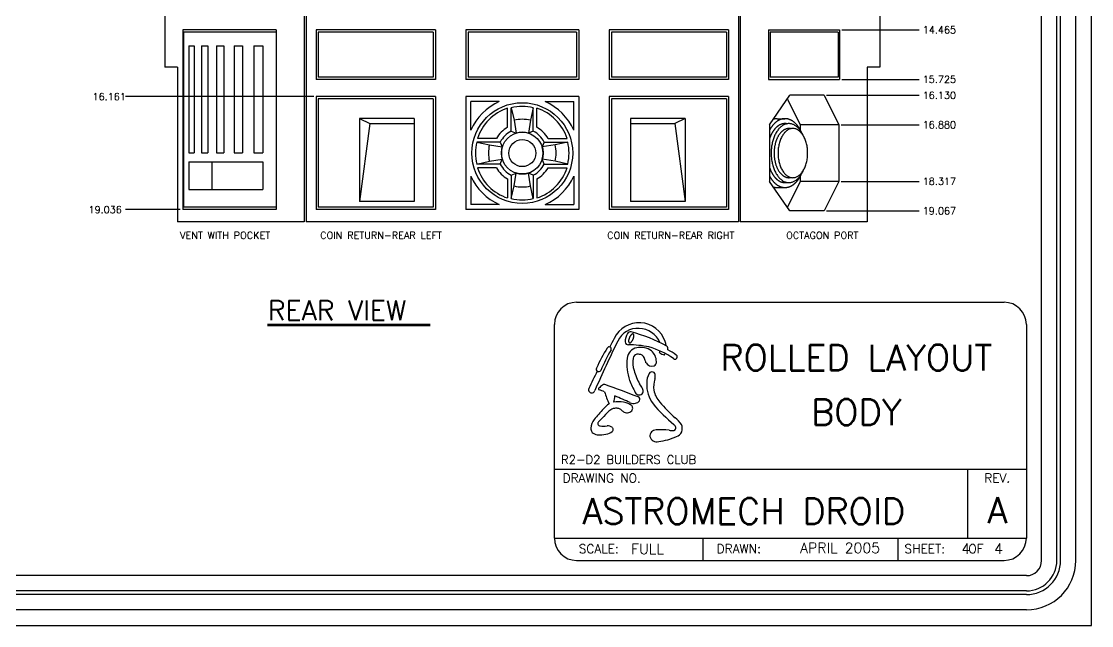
# Model space of a CAD drawing. Extents: x 0 to 54.4, y 0 to 35.2.
# Drawn here: x 27.2 to 54.4, y 0 to 15.36 of the extents above; entities that cross this region are included whole.
import ezdxf
from ezdxf.enums import TextEntityAlignment as Align

# ---------------------------------------------------------------- set-up
doc = ezdxf.new("R2010")
doc.units = 0
doc.layers.get('0').update_dxf_attribs({"linetype": 'CONTINUOUS'})
for name, color, linetype in [('BODY', 7, 'CONTINUOUS'), ('BODY_PANELS', 2, 'CONTINUOUS'), ('DIMENSIONS', 1, 'CONTINUOUS'), ('FORM', 5, 'CONTINUOUS')]:
    doc.layers.add(name, color=color, linetype=linetype)
doc.styles.get("Standard").update_dxf_attribs({"font": 'simplex.shx'})

msp = doc.modelspace()

# ---------------------------------------------------------------- linework, layer by layer
for p, q in [((54.4, 0), (54.4, 35.2)), ((0, 0), (54.4, 0))]:
    msp.add_line(p, q)
at = {"layer": 'BODY'}
for p, q in [((34.39, 28.431), (34.39, 10.262)), ((34.438, 28.371), (34.438, 10.262)), ((45.422, 28.371), (45.422, 10.262)), ((45.47, 28.431), (45.47, 10.262)), ((30.843, 15.708), (30.843, 14.199)), ((49.017, 15.708), (49.017, 14.199)), ((31.299, 15.147), (31.299, 10.576)), ((33.671, 15.147), (31.299, 15.147)), ((33.671, 15.147), (33.671, 10.576)), ((37.722, 15.147), (34.691, 15.147)), ((34.691, 15.147), (34.691, 13.887)), ((37.722, 15.147), (37.722, 13.887)), ((41.365, 15.147), (38.496, 15.147)), ((38.496, 15.147), (38.496, 13.887)), ((41.365, 15.147), (41.365, 13.887)), ((45.169, 15.147), (42.138, 15.147)), ((42.138, 15.147), (42.138, 13.887)), ((45.169, 15.147), (45.169, 13.887)), ((46.189, 15.147), (47.99, 15.147)), ((46.189, 15.147), (46.189, 13.887)), ((47.99, 15.147), (47.99, 13.887)), ((31.165, 14.199), (30.843, 14.199)), ((31.165, 14.199), (31.165, 10.262)), ((49.017, 14.199), (48.695, 14.199)), ((48.695, 14.199), (48.695, 10.262)), ((37.722, 13.887), (34.691, 13.887)), ((41.365, 13.887), (38.496, 13.887)), ((45.169, 13.887), (42.138, 13.887)), ((46.189, 13.887), (47.99, 13.887)), ((37.722, 13.451), (34.691, 13.451)), ((34.691, 13.451), (34.691, 10.576)), ((37.722, 13.451), (37.722, 10.576)), ((41.365, 13.451), (38.496, 13.451)), ((38.496, 13.451), (38.496, 10.576)), ((41.365, 13.451), (41.365, 10.576)), ((45.169, 13.451), (42.138, 13.451)), ((42.138, 13.451), (42.138, 10.576)), ((45.169, 13.451), (45.169, 10.576)), ((46.212, 12.732), (46.733, 13.482)), ((47.599, 13.482), (46.733, 13.482)), ((47.599, 13.482), (47.975, 12.732)), ((46.212, 12.732), (46.212, 11.295)), ((47.975, 12.732), (47.975, 11.295)), ((46.733, 10.545), (46.212, 11.295)), ((47.975, 11.295), (47.599, 10.545)), ((33.671, 10.576), (31.299, 10.576)), ((37.722, 10.576), (34.691, 10.576)), ((41.365, 10.576), (38.496, 10.576)), ((45.169, 10.576), (42.138, 10.576)), ((47.599, 10.545), (46.733, 10.545)), ((34.39, 10.262), (31.165, 10.262)), ((45.422, 10.262), (34.438, 10.262)), ((48.695, 10.262), (45.47, 10.262))]:
    msp.add_line(p, q, dxfattribs=at)
at = {"layer": 'BODY_PANELS'}
for p, q in [((33.671, 15.087), (31.318, 15.087)), ((31.318, 15.087), (31.318, 10.636)), ((33.671, 15.087), (33.671, 10.636)), ((34.741, 15.087), (34.741, 13.947)), ((37.664, 15.087), (34.741, 15.087)), ((37.664, 15.087), (37.664, 13.947)), ((41.305, 15.087), (38.555, 15.087)), ((38.555, 15.087), (38.555, 13.947)), ((41.305, 15.087), (41.305, 13.947)), ((45.12, 15.087), (42.197, 15.087)), ((42.197, 15.087), (42.197, 13.947)), ((45.12, 15.087), (45.12, 13.947)), ((47.962, 15.087), (46.233, 15.087)), ((46.233, 15.087), (46.233, 13.947)), ((47.962, 15.087), (47.962, 13.947)), ((31.454, 14.737), (31.454, 12.017)), ((31.454, 14.737), (31.587, 14.737)), ((31.587, 14.737), (31.587, 12.017)), ((31.776, 14.737), (31.776, 12.017)), ((31.776, 14.737), (31.936, 14.737)), ((31.936, 14.737), (31.936, 12.017)), ((32.161, 14.737), (32.161, 12.017)), ((32.161, 14.737), (32.348, 14.737)), ((32.348, 14.737), (32.348, 12.017)), ((32.606, 14.737), (32.606, 12.017)), ((32.606, 14.737), (32.819, 14.737)), ((32.819, 14.737), (32.819, 12.017)), ((33.109, 14.737), (33.109, 12.017)), ((33.109, 14.737), (33.335, 14.737)), ((33.335, 14.737), (33.335, 12.017)), ((37.664, 13.947), (34.741, 13.947)), ((41.305, 13.947), (38.555, 13.947)), ((45.12, 13.947), (42.197, 13.947)), ((47.962, 13.947), (46.233, 13.947)), ((37.664, 13.391), (34.741, 13.391)), ((34.741, 13.391), (34.741, 10.636)), ((37.664, 13.391), (37.664, 10.636)), ((45.12, 13.391), (42.197, 13.391)), ((42.197, 13.391), (42.197, 10.636)), ((45.12, 13.391), (45.12, 10.636)), ((46.667, 13.386), (46.996, 12.732)), ((39.347, 13.322), (38.621, 13.322)), ((38.621, 12.596), (38.621, 13.322)), ((39.557, 12.67), (39.557, 13.154)), ((39.649, 12.571), (39.649, 13.167)), ((39.649, 13.167), (39.723, 12.847)), ((40.211, 13.167), (40.138, 12.847)), ((40.211, 12.571), (40.211, 13.167)), ((40.303, 12.67), (40.303, 13.154)), ((40.513, 13.322), (41.239, 13.322)), ((41.239, 12.596), (41.239, 13.322)), ((35.793, 12.891), (35.793, 10.786)), ((37.182, 12.891), (35.793, 12.891)), ((35.793, 12.891), (36.052, 12.766)), ((37.182, 12.891), (37.182, 10.786)), ((39.723, 12.847), (39.774, 12.521)), ((40.138, 12.847), (40.086, 12.521)), ((42.678, 12.891), (42.678, 10.786)), ((44.067, 12.891), (42.678, 12.891)), ((44.067, 12.891), (43.808, 12.766)), ((44.067, 12.891), (44.067, 10.786)), ((46.408, 12.888), (46.607, 12.888)), ((36.052, 12.766), (35.793, 10.786)), ((36.052, 12.766), (37.182, 12.766)), ((39.649, 12.571), (39.774, 12.521)), ((40.211, 12.571), (40.086, 12.521)), ((42.678, 12.766), (43.808, 12.766)), ((43.808, 12.766), (44.067, 10.786)), ((46.996, 12.732), (46.996, 12.604)), ((47.975, 12.732), (46.996, 12.732)), ((39.372, 12.294), (38.776, 12.294)), ((38.776, 12.294), (39.096, 12.221)), ((39.274, 12.386), (38.79, 12.386)), ((39.372, 12.294), (39.423, 12.169)), ((40.489, 12.294), (40.438, 12.169)), ((40.489, 12.294), (41.084, 12.294)), ((40.587, 12.386), (41.071, 12.386)), ((41.084, 12.294), (40.764, 12.221)), ((31.454, 12.017), (31.587, 12.017)), ((31.776, 12.017), (31.936, 12.017)), ((32.161, 12.017), (32.348, 12.017)), ((32.606, 12.017), (32.819, 12.017)), ((33.109, 12.017), (33.335, 12.017)), ((39.096, 12.221), (39.423, 12.169)), ((40.764, 12.221), (40.438, 12.169)), ((31.454, 11.787), (33.335, 11.787)), ((31.454, 11.787), (31.454, 11.087)), ((32.037, 11.787), (32.037, 11.087)), ((33.335, 11.787), (33.335, 11.087)), ((38.776, 11.732), (39.096, 11.805)), ((39.372, 11.732), (38.776, 11.732)), ((39.096, 11.805), (39.423, 11.857)), ((39.372, 11.732), (39.423, 11.857)), ((40.489, 11.732), (40.438, 11.857)), ((40.764, 11.805), (40.438, 11.857)), ((40.489, 11.732), (41.084, 11.732)), ((41.084, 11.732), (40.764, 11.805)), ((38.621, 11.43), (38.621, 10.704)), ((39.274, 11.64), (38.79, 11.64)), ((39.649, 11.455), (39.774, 11.506)), ((39.649, 11.455), (39.649, 10.859)), ((39.723, 11.179), (39.774, 11.506)), ((40.138, 11.179), (40.086, 11.506)), ((40.211, 11.455), (40.086, 11.506)), ((40.211, 11.455), (40.211, 10.859)), ((40.587, 11.64), (41.071, 11.64)), ((41.239, 11.43), (41.239, 10.704)), ((39.557, 11.357), (39.557, 10.873)), ((39.649, 10.859), (39.723, 11.179)), ((40.211, 10.859), (40.138, 11.179)), ((40.303, 11.357), (40.303, 10.873)), ((46.996, 11.295), (46.667, 10.64)), ((46.996, 11.422), (46.996, 11.295)), ((47.975, 11.295), (46.996, 11.295)), ((31.454, 11.087), (33.335, 11.087)), ((46.408, 11.138), (46.607, 11.138)), ((33.671, 10.636), (31.318, 10.636)), ((37.664, 10.636), (34.741, 10.636)), ((37.182, 10.786), (35.793, 10.786)), ((39.347, 10.704), (38.621, 10.704)), ((40.513, 10.704), (41.239, 10.704)), ((45.12, 10.636), (42.197, 10.636)), ((44.067, 10.786), (42.678, 10.786))]:
    msp.add_line(p, q, dxfattribs=at)
for points in [[(47.026, 12.545, 0), (47.021, 12.554, 0), (47.017, 12.564, 0), (47.012, 12.573, 0), (47.007, 12.582, 0), (47.002, 12.591, 0), (46.998, 12.601, 0), (46.993, 12.609, 0), (46.988, 12.618, 0), (46.983, 12.627, 0), (46.978, 12.635, 0), (46.972, 12.644, 0), (46.967, 12.652, 0), (46.962, 12.66, 0), (46.956, 12.668, 0), (46.951, 12.676, 0), (46.945, 12.684, 0), (46.94, 12.692, 0), (46.934, 12.699, 0), (46.928, 12.707, 0), (46.922, 12.714, 0), (46.917, 12.721, 0), (46.911, 12.728, 0), (46.905, 12.735, 0), (46.899, 12.742, 0), (46.893, 12.749, 0), (46.886, 12.755, 0), (46.88, 12.761, 0), (46.874, 12.768, 0), (46.868, 12.774, 0), (46.861, 12.78, 0), (46.855, 12.785, 0), (46.849, 12.791, 0), (46.842, 12.796, 0), (46.836, 12.802, 0), (46.829, 12.807, 0), (46.822, 12.812, 0), (46.816, 12.817, 0), (46.809, 12.822, 0), (46.802, 12.826, 0), (46.796, 12.83, 0), (46.789, 12.835, 0), (46.782, 12.839, 0), (46.775, 12.843, 0), (46.768, 12.846, 0), (46.761, 12.85, 0), (46.754, 12.854, 0), (46.747, 12.857, 0), (46.74, 12.86, 0), (46.733, 12.863, 0), (46.726, 12.866, 0), (46.719, 12.868, 0), (46.712, 12.871, 0), (46.705, 12.873, 0), (46.698, 12.875, 0), (46.69, 12.877, 0), (46.683, 12.879, 0), (46.676, 12.881, 0), (46.669, 12.882, 0), (46.662, 12.883, 0), (46.654, 12.885, 0), (46.647, 12.886, 0), (46.64, 12.886, 0), (46.633, 12.887, 0), (46.625, 12.888, 0), (46.618, 12.888, 0), (46.611, 12.888, 0), (46.603, 12.888, 0), (46.596, 12.888, 0), (46.589, 12.888, 0), (46.582, 12.887, 0), (46.574, 12.886, 0), (46.567, 12.886, 0), (46.56, 12.885, 0), (46.553, 12.883, 0), (46.545, 12.882, 0), (46.538, 12.881, 0), (46.531, 12.879, 0), (46.524, 12.877, 0), (46.517, 12.875, 0), (46.51, 12.873, 0), (46.502, 12.871, 0), (46.495, 12.868, 0), (46.488, 12.865, 0), (46.481, 12.863, 0), (46.474, 12.86, 0), (46.467, 12.857, 0), (46.46, 12.853, 0), (46.453, 12.85, 0), (46.446, 12.846, 0), (46.439, 12.842, 0), (46.432, 12.838, 0), (46.426, 12.834, 0), (46.419, 12.83, 0), (46.412, 12.826, 0), (46.405, 12.821, 0), (46.399, 12.816, 0), (46.392, 12.811, 0), (46.385, 12.806, 0), (46.379, 12.801, 0), (46.372, 12.796, 0), (46.366, 12.79, 0), (46.359, 12.785, 0), (46.353, 12.779, 0), (46.347, 12.773, 0), (46.34, 12.767, 0), (46.334, 12.761, 0), (46.328, 12.755, 0), (46.322, 12.748, 0), (46.316, 12.741, 0), (46.31, 12.735, 0), (46.304, 12.728, 0), (46.298, 12.721, 0), (46.292, 12.713, 0), (46.286, 12.706, 0), (46.28, 12.699, 0), (46.275, 12.691, 0), (46.269, 12.684, 0), (46.264, 12.676, 0), (46.258, 12.668, 0), (46.253, 12.66, 0), (46.247, 12.651, 0), (46.242, 12.643, 0), (46.237, 12.635, 0), (46.232, 12.626, 0), (46.227, 12.617, 0), (46.222, 12.609, 0), (46.217, 12.6, 0), (46.212, 12.591, 0)], [(46.408, 12.888, 0), (46.407, 12.888, 0), (46.406, 12.888, 0), (46.406, 12.888, 0), (46.405, 12.888, 0), (46.404, 12.888, 0), (46.403, 12.888, 0), (46.402, 12.888, 0), (46.402, 12.888, 0), (46.401, 12.888, 0), (46.4, 12.888, 0), (46.399, 12.888, 0), (46.399, 12.888, 0), (46.398, 12.888, 0), (46.397, 12.888, 0), (46.396, 12.888, 0), (46.395, 12.888, 0), (46.395, 12.888, 0), (46.394, 12.888, 0), (46.393, 12.888, 0), (46.392, 12.888, 0), (46.392, 12.888, 0), (46.391, 12.888, 0), (46.39, 12.888, 0), (46.389, 12.888, 0), (46.389, 12.888, 0), (46.388, 12.887, 0), (46.387, 12.887, 0), (46.386, 12.887, 0), (46.386, 12.887, 0), (46.385, 12.887, 0), (46.384, 12.887, 0), (46.383, 12.887, 0), (46.383, 12.887, 0), (46.382, 12.887, 0), (46.381, 12.887, 0), (46.38, 12.887, 0), (46.379, 12.887, 0), (46.379, 12.887, 0), (46.378, 12.887, 0), (46.377, 12.887, 0), (46.376, 12.887, 0), (46.376, 12.886, 0), (46.375, 12.886, 0), (46.374, 12.886, 0), (46.373, 12.886, 0), (46.373, 12.886, 0), (46.372, 12.886, 0), (46.371, 12.886, 0), (46.37, 12.886, 0), (46.37, 12.886, 0), (46.369, 12.886, 0), (46.368, 12.886, 0), (46.367, 12.886, 0), (46.366, 12.885, 0), (46.366, 12.885, 0), (46.365, 12.885, 0), (46.364, 12.885, 0), (46.363, 12.885, 0), (46.363, 12.885, 0), (46.362, 12.885, 0), (46.361, 12.885, 0), (46.36, 12.885, 0), (46.359, 12.884, 0), (46.359, 12.884, 0), (46.358, 12.884, 0), (46.357, 12.884, 0), (46.356, 12.884, 0), (46.356, 12.884, 0), (46.355, 12.884, 0), (46.354, 12.884, 0), (46.353, 12.883, 0), (46.353, 12.883, 0), (46.352, 12.883, 0), (46.351, 12.883, 0), (46.35, 12.883, 0), (46.35, 12.883, 0), (46.349, 12.883, 0), (46.348, 12.883, 0), (46.347, 12.882, 0), (46.346, 12.882, 0), (46.346, 12.882, 0), (46.345, 12.882, 0), (46.344, 12.882, 0), (46.343, 12.882, 0), (46.343, 12.882, 0), (46.342, 12.881, 0), (46.341, 12.881, 0), (46.34, 12.881, 0), (46.34, 12.881, 0), (46.339, 12.881, 0), (46.338, 12.88, 0), (46.337, 12.88, 0), (46.337, 12.88, 0), (46.336, 12.88, 0), (46.335, 12.88, 0), (46.334, 12.88, 0), (46.334, 12.879, 0), (46.333, 12.879, 0), (46.332, 12.879, 0), (46.331, 12.879, 0), (46.331, 12.879, 0), (46.33, 12.879, 0), (46.329, 12.878, 0), (46.328, 12.878, 0), (46.328, 12.878, 0), (46.327, 12.878, 0), (46.326, 12.877, 0), (46.325, 12.877, 0), (46.325, 12.877, 0), (46.324, 12.877, 0), (46.323, 12.877, 0), (46.322, 12.877, 0), (46.322, 12.876, 0), (46.321, 12.876, 0), (46.32, 12.876, 0), (46.319, 12.876, 0), (46.318, 12.876, 0), (46.318, 12.875, 0), (46.317, 12.875, 0), (46.316, 12.875, 0), (46.315, 12.875, 0), (46.315, 12.874, 0), (46.314, 12.874, 0), (46.313, 12.874, 0), (46.312, 12.874, 0), (46.312, 12.873, 0), (46.311, 12.873, 0), (46.31, 12.873, 0)], [(46.657, 12.759, 0), (46.653, 12.759, 0), (46.649, 12.76, 0), (46.645, 12.761, 0), (46.641, 12.761, 0), (46.637, 12.762, 0), (46.633, 12.762, 0), (46.628, 12.762, 0), (46.624, 12.763, 0), (46.62, 12.763, 0), (46.616, 12.763, 0), (46.612, 12.763, 0), (46.608, 12.763, 0), (46.603, 12.763, 0), (46.599, 12.763, 0), (46.595, 12.763, 0), (46.591, 12.763, 0), (46.587, 12.762, 0), (46.583, 12.762, 0), (46.578, 12.762, 0), (46.574, 12.761, 0), (46.57, 12.761, 0), (46.566, 12.76, 0), (46.562, 12.759, 0), (46.558, 12.759, 0), (46.554, 12.758, 0), (46.55, 12.757, 0), (46.545, 12.756, 0), (46.541, 12.755, 0), (46.537, 12.754, 0), (46.533, 12.753, 0), (46.529, 12.752, 0), (46.525, 12.751, 0), (46.521, 12.749, 0), (46.517, 12.748, 0), (46.513, 12.746, 0), (46.509, 12.745, 0), (46.505, 12.743, 0), (46.501, 12.742, 0), (46.496, 12.74, 0), (46.492, 12.738, 0), (46.489, 12.737, 0), (46.484, 12.735, 0), (46.48, 12.733, 0), (46.477, 12.731, 0), (46.472, 12.729, 0), (46.468, 12.727, 0), (46.465, 12.725, 0), (46.461, 12.722, 0), (46.457, 12.72, 0), (46.453, 12.718, 0), (46.449, 12.715, 0), (46.445, 12.713, 0), (46.441, 12.71, 0), (46.437, 12.708, 0), (46.434, 12.705, 0), (46.43, 12.702, 0), (46.426, 12.7, 0), (46.422, 12.697, 0), (46.418, 12.694, 0), (46.414, 12.691, 0), (46.411, 12.688, 0), (46.407, 12.685, 0), (46.403, 12.682, 0), (46.4, 12.679, 0), (46.396, 12.676, 0), (46.392, 12.672, 0), (46.389, 12.669, 0), (46.385, 12.666, 0), (46.381, 12.662, 0), (46.378, 12.659, 0), (46.374, 12.655, 0), (46.371, 12.652, 0), (46.367, 12.648, 0), (46.364, 12.644, 0), (46.36, 12.64, 0), (46.357, 12.637, 0), (46.353, 12.633, 0), (46.35, 12.629, 0), (46.346, 12.625, 0), (46.343, 12.621, 0), (46.34, 12.617, 0), (46.336, 12.613, 0), (46.333, 12.608, 0), (46.33, 12.604, 0), (46.326, 12.6, 0), (46.323, 12.596, 0), (46.32, 12.591, 0), (46.317, 12.587, 0), (46.314, 12.582, 0), (46.31, 12.578, 0), (46.307, 12.573, 0), (46.304, 12.569, 0), (46.301, 12.564, 0), (46.298, 12.559, 0), (46.295, 12.555, 0), (46.292, 12.55, 0), (46.289, 12.545, 0), (46.286, 12.54, 0), (46.283, 12.535, 0), (46.281, 12.53, 0), (46.278, 12.525, 0), (46.275, 12.52, 0), (46.272, 12.515, 0), (46.269, 12.51, 0), (46.267, 12.504, 0), (46.264, 12.499, 0), (46.261, 12.494, 0), (46.258, 12.489, 0), (46.256, 12.483, 0), (46.253, 12.478, 0), (46.251, 12.472, 0), (46.248, 12.467, 0), (46.246, 12.461, 0), (46.243, 12.456, 0), (46.241, 12.45, 0), (46.238, 12.444, 0), (46.236, 12.439, 0), (46.234, 12.433, 0), (46.231, 12.427, 0), (46.229, 12.422, 0), (46.227, 12.416, 0), (46.225, 12.41, 0), (46.222, 12.404, 0), (46.22, 12.398, 0), (46.218, 12.392, 0), (46.216, 12.386, 0), (46.214, 12.38, 0), (46.212, 12.374, 0)], [(47.069, 12.462, 0), (47.058, 12.485, 0), (47.047, 12.508, 0), (47.035, 12.529, 0), (47.022, 12.55, 0), (47.01, 12.57, 0), (46.996, 12.589, 0), (46.982, 12.608, 0), (46.968, 12.625, 0), (46.954, 12.642, 0), (46.939, 12.657, 0), (46.923, 12.671, 0), (46.908, 12.685, 0), (46.892, 12.698, 0), (46.876, 12.709, 0), (46.859, 12.719, 0), (46.843, 12.729, 0), (46.825, 12.737, 0), (46.808, 12.744, 0), (46.791, 12.75, 0), (46.774, 12.755, 0), (46.756, 12.759, 0), (46.739, 12.761, 0), (46.721, 12.763, 0), (46.704, 12.763, 0), (46.686, 12.762, 0), (46.668, 12.76, 0), (46.651, 12.757, 0), (46.633, 12.753, 0), (46.616, 12.748, 0), (46.599, 12.741, 0), (46.582, 12.734, 0), (46.565, 12.725, 0), (46.548, 12.715, 0), (46.532, 12.704, 0), (46.516, 12.692, 0), (46.5, 12.679, 0), (46.485, 12.665, 0), (46.469, 12.65, 0), (46.455, 12.635, 0), (46.44, 12.618, 0), (46.426, 12.6, 0), (46.413, 12.581, 0), (46.4, 12.562, 0), (46.387, 12.541, 0), (46.375, 12.52, 0), (46.363, 12.498, 0), (46.352, 12.475, 0), (46.341, 12.452, 0), (46.331, 12.428, 0), (46.322, 12.403, 0), (46.313, 12.378, 0), (46.305, 12.352, 0), (46.297, 12.326, 0), (46.29, 12.299, 0), (46.284, 12.271, 0), (46.278, 12.244, 0), (46.273, 12.216, 0), (46.268, 12.187, 0), (46.265, 12.159, 0), (46.262, 12.13, 0), (46.259, 12.101, 0), (46.258, 12.072, 0), (46.256, 12.042, 0), (46.256, 12.013, 0), (46.256, 11.984, 0), (46.258, 11.955, 0), (46.259, 11.925, 0), (46.262, 11.896, 0), (46.265, 11.868, 0), (46.268, 11.839, 0), (46.273, 11.811, 0), (46.278, 11.783, 0), (46.284, 11.755, 0), (46.29, 11.728, 0), (46.297, 11.701, 0), (46.305, 11.674, 0), (46.313, 11.649, 0), (46.322, 11.623, 0), (46.331, 11.598, 0), (46.341, 11.574, 0), (46.352, 11.551, 0), (46.363, 11.528, 0), (46.375, 11.506, 0), (46.387, 11.485, 0), (46.4, 11.465, 0), (46.413, 11.445, 0), (46.426, 11.426, 0), (46.44, 11.409, 0), (46.455, 11.392, 0), (46.469, 11.376, 0), (46.485, 11.361, 0), (46.5, 11.347, 0), (46.516, 11.334, 0), (46.532, 11.322, 0), (46.548, 11.311, 0), (46.565, 11.301, 0), (46.582, 11.293, 0), (46.599, 11.285, 0), (46.616, 11.279, 0), (46.633, 11.273, 0), (46.651, 11.269, 0), (46.668, 11.266, 0), (46.686, 11.264, 0), (46.704, 11.263, 0), (46.721, 11.264, 0), (46.739, 11.265, 0), (46.756, 11.268, 0), (46.774, 11.271, 0), (46.791, 11.276, 0), (46.808, 11.282, 0), (46.825, 11.289, 0), (46.843, 11.298, 0), (46.859, 11.307, 0), (46.876, 11.317, 0), (46.892, 11.329, 0), (46.908, 11.341, 0), (46.923, 11.355, 0), (46.939, 11.369, 0), (46.954, 11.385, 0), (46.968, 11.401, 0), (46.982, 11.419, 0), (46.996, 11.437, 0), (47.01, 11.456, 0), (47.022, 11.476, 0), (47.035, 11.497, 0), (47.047, 11.519, 0), (47.058, 11.541, 0), (47.069, 11.564, 0)], [(46.757, 12.633, 0), (46.747, 12.635, 0), (46.737, 12.636, 0), (46.727, 12.637, 0), (46.717, 12.638, 0), (46.707, 12.638, 0), (46.697, 12.638, 0), (46.687, 12.637, 0), (46.677, 12.636, 0), (46.667, 12.635, 0), (46.657, 12.633, 0), (46.648, 12.63, 0), (46.638, 12.627, 0), (46.628, 12.624, 0), (46.618, 12.62, 0), (46.608, 12.616, 0), (46.599, 12.612, 0), (46.589, 12.607, 0), (46.58, 12.601, 0), (46.57, 12.595, 0), (46.561, 12.589, 0), (46.552, 12.582, 0), (46.543, 12.575, 0), (46.534, 12.568, 0), (46.525, 12.56, 0), (46.516, 12.552, 0), (46.508, 12.543, 0), (46.499, 12.534, 0), (46.491, 12.525, 0), (46.483, 12.515, 0), (46.475, 12.505, 0), (46.467, 12.494, 0), (46.46, 12.483, 0), (46.452, 12.472, 0), (46.445, 12.461, 0), (46.438, 12.449, 0), (46.431, 12.437, 0), (46.424, 12.425, 0), (46.418, 12.412, 0), (46.412, 12.399, 0), (46.406, 12.386, 0), (46.4, 12.372, 0), (46.394, 12.359, 0), (46.389, 12.345, 0), (46.383, 12.331, 0), (46.378, 12.316, 0), (46.374, 12.301, 0), (46.369, 12.287, 0), (46.365, 12.271, 0), (46.361, 12.256, 0), (46.357, 12.241, 0), (46.354, 12.225, 0), (46.35, 12.21, 0), (46.347, 12.194, 0), (46.344, 12.178, 0), (46.342, 12.162, 0), (46.34, 12.145, 0), (46.338, 12.129, 0), (46.336, 12.113, 0), (46.335, 12.096, 0), (46.333, 12.08, 0), (46.333, 12.063, 0), (46.332, 12.046, 0), (46.331, 12.03, 0), (46.331, 12.013, 0), (46.331, 11.996, 0), (46.332, 11.98, 0), (46.333, 11.963, 0), (46.333, 11.947, 0), (46.335, 11.93, 0), (46.336, 11.914, 0), (46.338, 11.897, 0), (46.34, 11.881, 0), (46.342, 11.865, 0), (46.344, 11.849, 0), (46.347, 11.833, 0), (46.35, 11.817, 0), (46.354, 11.801, 0), (46.357, 11.786, 0), (46.361, 11.77, 0), (46.365, 11.755, 0), (46.369, 11.74, 0), (46.374, 11.725, 0), (46.378, 11.71, 0), (46.383, 11.696, 0), (46.389, 11.682, 0), (46.394, 11.668, 0), (46.4, 11.654, 0), (46.406, 11.64, 0), (46.412, 11.627, 0), (46.418, 11.614, 0), (46.424, 11.602, 0), (46.431, 11.589, 0), (46.438, 11.577, 0), (46.445, 11.565, 0), (46.452, 11.554, 0), (46.46, 11.543, 0), (46.467, 11.532, 0), (46.475, 11.522, 0), (46.483, 11.511, 0), (46.491, 11.502, 0), (46.499, 11.492, 0), (46.508, 11.483, 0), (46.516, 11.475, 0), (46.525, 11.466, 0), (46.534, 11.459, 0), (46.543, 11.451, 0), (46.552, 11.444, 0), (46.561, 11.437, 0), (46.57, 11.431, 0), (46.58, 11.425, 0), (46.589, 11.42, 0), (46.599, 11.415, 0), (46.608, 11.41, 0), (46.618, 11.406, 0), (46.628, 11.402, 0), (46.638, 11.399, 0), (46.648, 11.396, 0), (46.657, 11.394, 0), (46.667, 11.392, 0), (46.677, 11.39, 0), (46.687, 11.389, 0), (46.697, 11.388, 0), (46.707, 11.388, 0), (46.717, 11.388, 0), (46.727, 11.389, 0), (46.737, 11.39, 0), (46.747, 11.392, 0), (46.757, 11.394, 0)], [(46.807, 11.388, 0), (46.826, 11.389, 0), (46.844, 11.391, 0), (46.862, 11.395, 0), (46.88, 11.4, 0), (46.898, 11.407, 0), (46.916, 11.415, 0), (46.934, 11.425, 0), (46.951, 11.436, 0), (46.968, 11.448, 0), (46.984, 11.462, 0), (47.001, 11.477, 0), (47.016, 11.493, 0), (47.031, 11.511, 0), (47.046, 11.53, 0), (47.06, 11.55, 0), (47.073, 11.571, 0), (47.086, 11.593, 0), (47.098, 11.617, 0), (47.109, 11.641, 0), (47.12, 11.666, 0), (47.13, 11.692, 0), (47.139, 11.719, 0), (47.147, 11.746, 0), (47.155, 11.774, 0), (47.161, 11.803, 0), (47.167, 11.832, 0), (47.172, 11.861, 0), (47.176, 11.891, 0), (47.179, 11.921, 0), (47.181, 11.952, 0), (47.183, 11.982, 0), (47.183, 12.013, 0), (47.183, 12.044, 0), (47.181, 12.074, 0), (47.179, 12.105, 0), (47.176, 12.135, 0), (47.172, 12.165, 0), (47.167, 12.195, 0), (47.161, 12.224, 0), (47.155, 12.252, 0), (47.147, 12.28, 0), (47.139, 12.308, 0), (47.13, 12.335, 0), (47.12, 12.36, 0), (47.109, 12.386, 0), (47.098, 12.41, 0), (47.086, 12.433, 0), (47.073, 12.455, 0), (47.06, 12.476, 0), (47.046, 12.496, 0), (47.031, 12.515, 0), (47.016, 12.533, 0), (47.001, 12.549, 0), (46.984, 12.564, 0), (46.968, 12.578, 0), (46.951, 12.591, 0), (46.934, 12.602, 0), (46.916, 12.611, 0), (46.898, 12.619, 0), (46.88, 12.626, 0), (46.862, 12.631, 0), (46.844, 12.635, 0), (46.826, 12.637, 0), (46.807, 12.638, 0), (46.789, 12.637, 0), (46.77, 12.635, 0), (46.752, 12.631, 0), (46.734, 12.626, 0), (46.716, 12.619, 0), (46.698, 12.611, 0), (46.681, 12.602, 0), (46.663, 12.591, 0), (46.646, 12.578, 0), (46.63, 12.564, 0), (46.614, 12.549, 0), (46.598, 12.533, 0), (46.583, 12.515, 0), (46.569, 12.496, 0), (46.555, 12.476, 0), (46.541, 12.455, 0), (46.529, 12.433, 0), (46.517, 12.41, 0), (46.505, 12.386, 0), (46.495, 12.36, 0), (46.485, 12.335, 0), (46.475, 12.308, 0), (46.467, 12.28, 0), (46.46, 12.252, 0), (46.453, 12.224, 0), (46.447, 12.195, 0), (46.442, 12.165, 0), (46.438, 12.135, 0), (46.435, 12.105, 0), (46.433, 12.074, 0), (46.432, 12.044, 0), (46.431, 12.013, 0), (46.432, 11.982, 0), (46.433, 11.952, 0), (46.435, 11.921, 0), (46.438, 11.891, 0), (46.442, 11.861, 0), (46.447, 11.832, 0), (46.453, 11.803, 0), (46.46, 11.774, 0), (46.467, 11.746, 0), (46.475, 11.719, 0), (46.485, 11.692, 0), (46.495, 11.666, 0), (46.505, 11.641, 0), (46.517, 11.617, 0), (46.529, 11.593, 0), (46.541, 11.571, 0), (46.555, 11.55, 0), (46.569, 11.53, 0), (46.583, 11.511, 0), (46.598, 11.493, 0), (46.614, 11.477, 0), (46.63, 11.462, 0), (46.646, 11.448, 0), (46.663, 11.436, 0), (46.681, 11.425, 0), (46.698, 11.415, 0), (46.716, 11.407, 0), (46.734, 11.4, 0), (46.752, 11.395, 0), (46.77, 11.391, 0), (46.789, 11.389, 0), (46.807, 11.388, 0)], [(46.212, 11.652, 0), (46.214, 11.646, 0), (46.216, 11.64, 0), (46.218, 11.634, 0), (46.22, 11.628, 0), (46.222, 11.622, 0), (46.225, 11.616, 0), (46.227, 11.611, 0), (46.229, 11.605, 0), (46.231, 11.599, 0), (46.234, 11.593, 0), (46.236, 11.587, 0), (46.238, 11.582, 0), (46.241, 11.576, 0), (46.243, 11.57, 0), (46.246, 11.565, 0), (46.248, 11.559, 0), (46.251, 11.554, 0), (46.253, 11.549, 0), (46.256, 11.543, 0), (46.258, 11.538, 0), (46.261, 11.532, 0), (46.264, 11.527, 0), (46.267, 11.522, 0), (46.269, 11.517, 0), (46.272, 11.511, 0), (46.275, 11.506, 0), (46.278, 11.501, 0), (46.281, 11.496, 0), (46.283, 11.491, 0), (46.286, 11.486, 0), (46.289, 11.482, 0), (46.292, 11.477, 0), (46.295, 11.472, 0), (46.298, 11.467, 0), (46.301, 11.462, 0), (46.304, 11.458, 0), (46.307, 11.453, 0), (46.31, 11.448, 0), (46.314, 11.444, 0), (46.317, 11.44, 0), (46.32, 11.435, 0), (46.323, 11.431, 0), (46.326, 11.426, 0), (46.33, 11.422, 0), (46.333, 11.418, 0), (46.336, 11.414, 0), (46.34, 11.41, 0), (46.343, 11.405, 0), (46.346, 11.402, 0), (46.35, 11.398, 0), (46.353, 11.394, 0), (46.357, 11.39, 0), (46.36, 11.386, 0), (46.364, 11.382, 0), (46.367, 11.378, 0), (46.371, 11.375, 0), (46.374, 11.371, 0), (46.378, 11.368, 0), (46.381, 11.364, 0), (46.385, 11.361, 0), (46.389, 11.357, 0), (46.392, 11.354, 0), (46.396, 11.351, 0), (46.4, 11.348, 0), (46.403, 11.344, 0), (46.407, 11.341, 0), (46.411, 11.338, 0), (46.414, 11.335, 0), (46.418, 11.332, 0), (46.422, 11.329, 0), (46.426, 11.327, 0), (46.43, 11.324, 0), (46.434, 11.321, 0), (46.437, 11.319, 0), (46.441, 11.316, 0), (46.445, 11.313, 0), (46.449, 11.311, 0), (46.453, 11.309, 0), (46.457, 11.306, 0), (46.461, 11.304, 0), (46.465, 11.302, 0), (46.468, 11.3, 0), (46.472, 11.297, 0), (46.477, 11.296, 0), (46.48, 11.293, 0), (46.484, 11.292, 0), (46.489, 11.29, 0), (46.492, 11.288, 0), (46.496, 11.286, 0), (46.501, 11.284, 0), (46.505, 11.283, 0), (46.509, 11.281, 0), (46.513, 11.28, 0), (46.517, 11.278, 0), (46.521, 11.277, 0), (46.525, 11.276, 0), (46.529, 11.275, 0), (46.533, 11.273, 0), (46.537, 11.272, 0), (46.541, 11.271, 0), (46.545, 11.27, 0), (46.55, 11.269, 0), (46.554, 11.268, 0), (46.558, 11.268, 0), (46.562, 11.267, 0), (46.566, 11.266, 0), (46.57, 11.266, 0), (46.574, 11.265, 0), (46.578, 11.265, 0), (46.583, 11.264, 0), (46.587, 11.264, 0), (46.591, 11.264, 0), (46.595, 11.263, 0), (46.599, 11.263, 0), (46.603, 11.263, 0), (46.608, 11.263, 0), (46.612, 11.263, 0), (46.616, 11.263, 0), (46.62, 11.263, 0), (46.624, 11.264, 0), (46.628, 11.264, 0), (46.633, 11.264, 0), (46.637, 11.265, 0), (46.641, 11.265, 0), (46.645, 11.266, 0), (46.649, 11.266, 0), (46.653, 11.267, 0), (46.657, 11.268, 0)], [(46.212, 11.436, 0), (46.217, 11.427, 0), (46.222, 11.418, 0), (46.227, 11.409, 0), (46.232, 11.4, 0), (46.237, 11.392, 0), (46.242, 11.383, 0), (46.247, 11.375, 0), (46.253, 11.367, 0), (46.258, 11.359, 0), (46.264, 11.351, 0), (46.269, 11.343, 0), (46.275, 11.335, 0), (46.28, 11.328, 0), (46.286, 11.32, 0), (46.292, 11.313, 0), (46.298, 11.306, 0), (46.304, 11.299, 0), (46.31, 11.292, 0), (46.316, 11.285, 0), (46.322, 11.278, 0), (46.328, 11.272, 0), (46.334, 11.265, 0), (46.34, 11.259, 0), (46.347, 11.253, 0), (46.353, 11.247, 0), (46.359, 11.242, 0), (46.366, 11.236, 0), (46.372, 11.23, 0), (46.379, 11.225, 0), (46.385, 11.22, 0), (46.392, 11.215, 0), (46.399, 11.21, 0), (46.405, 11.205, 0), (46.412, 11.201, 0), (46.419, 11.196, 0), (46.426, 11.192, 0), (46.432, 11.188, 0), (46.439, 11.184, 0), (46.446, 11.18, 0), (46.453, 11.177, 0), (46.46, 11.173, 0), (46.467, 11.17, 0), (46.474, 11.167, 0), (46.481, 11.164, 0), (46.488, 11.161, 0), (46.495, 11.158, 0), (46.502, 11.156, 0), (46.51, 11.153, 0), (46.517, 11.151, 0), (46.524, 11.149, 0), (46.531, 11.147, 0), (46.538, 11.146, 0), (46.545, 11.144, 0), (46.553, 11.143, 0), (46.56, 11.142, 0), (46.567, 11.141, 0), (46.574, 11.14, 0), (46.582, 11.139, 0), (46.589, 11.139, 0), (46.596, 11.138, 0), (46.603, 11.138, 0), (46.611, 11.138, 0), (46.618, 11.138, 0), (46.625, 11.139, 0), (46.633, 11.139, 0), (46.64, 11.14, 0), (46.647, 11.141, 0), (46.654, 11.142, 0), (46.662, 11.143, 0), (46.669, 11.144, 0), (46.676, 11.146, 0), (46.683, 11.147, 0), (46.69, 11.149, 0), (46.698, 11.151, 0), (46.705, 11.153, 0), (46.712, 11.155, 0), (46.719, 11.158, 0), (46.726, 11.161, 0), (46.733, 11.164, 0), (46.74, 11.166, 0), (46.747, 11.17, 0), (46.754, 11.173, 0), (46.761, 11.176, 0), (46.768, 11.18, 0), (46.775, 11.184, 0), (46.782, 11.188, 0), (46.789, 11.192, 0), (46.796, 11.196, 0), (46.802, 11.2, 0), (46.809, 11.205, 0), (46.816, 11.21, 0), (46.822, 11.214, 0), (46.829, 11.219, 0), (46.836, 11.225, 0), (46.842, 11.23, 0), (46.849, 11.235, 0), (46.855, 11.241, 0), (46.861, 11.247, 0), (46.868, 11.253, 0), (46.874, 11.259, 0), (46.88, 11.265, 0), (46.886, 11.271, 0), (46.893, 11.278, 0), (46.899, 11.284, 0), (46.905, 11.291, 0), (46.911, 11.298, 0), (46.917, 11.305, 0), (46.922, 11.312, 0), (46.928, 11.319, 0), (46.934, 11.327, 0), (46.94, 11.334, 0), (46.945, 11.342, 0), (46.951, 11.35, 0), (46.956, 11.358, 0), (46.962, 11.366, 0), (46.967, 11.374, 0), (46.972, 11.383, 0), (46.978, 11.391, 0), (46.983, 11.399, 0), (46.988, 11.408, 0), (46.993, 11.417, 0), (46.998, 11.426, 0), (47.002, 11.435, 0), (47.007, 11.444, 0), (47.012, 11.453, 0), (47.017, 11.463, 0), (47.021, 11.472, 0), (47.026, 11.482, 0)], [(46.31, 11.153, 0), (46.311, 11.153, 0), (46.312, 11.153, 0), (46.312, 11.153, 0), (46.313, 11.152, 0), (46.314, 11.152, 0), (46.315, 11.152, 0), (46.315, 11.152, 0), (46.316, 11.152, 0), (46.317, 11.151, 0), (46.318, 11.151, 0), (46.318, 11.151, 0), (46.319, 11.151, 0), (46.32, 11.15, 0), (46.321, 11.15, 0), (46.322, 11.15, 0), (46.322, 11.15, 0), (46.323, 11.15, 0), (46.324, 11.149, 0), (46.325, 11.149, 0), (46.325, 11.149, 0), (46.326, 11.149, 0), (46.327, 11.149, 0), (46.328, 11.148, 0), (46.328, 11.148, 0), (46.329, 11.148, 0), (46.33, 11.148, 0), (46.331, 11.148, 0), (46.331, 11.147, 0), (46.332, 11.147, 0), (46.333, 11.147, 0), (46.334, 11.147, 0), (46.334, 11.147, 0), (46.335, 11.146, 0), (46.336, 11.146, 0), (46.337, 11.146, 0), (46.337, 11.146, 0), (46.338, 11.146, 0), (46.339, 11.146, 0), (46.34, 11.146, 0), (46.34, 11.145, 0), (46.341, 11.145, 0), (46.342, 11.145, 0), (46.343, 11.145, 0), (46.343, 11.145, 0), (46.344, 11.145, 0), (46.345, 11.144, 0), (46.346, 11.144, 0), (46.346, 11.144, 0), (46.347, 11.144, 0), (46.348, 11.144, 0), (46.349, 11.144, 0), (46.35, 11.143, 0), (46.35, 11.143, 0), (46.351, 11.143, 0), (46.352, 11.143, 0), (46.353, 11.143, 0), (46.353, 11.143, 0), (46.354, 11.143, 0), (46.355, 11.143, 0), (46.356, 11.143, 0), (46.356, 11.142, 0), (46.357, 11.142, 0), (46.358, 11.142, 0), (46.359, 11.142, 0), (46.359, 11.142, 0), (46.36, 11.142, 0), (46.361, 11.142, 0), (46.362, 11.142, 0), (46.363, 11.141, 0), (46.363, 11.141, 0), (46.364, 11.141, 0), (46.365, 11.141, 0), (46.366, 11.141, 0), (46.366, 11.141, 0), (46.367, 11.141, 0), (46.368, 11.141, 0), (46.369, 11.141, 0), (46.37, 11.14, 0), (46.37, 11.14, 0), (46.371, 11.14, 0), (46.372, 11.14, 0), (46.373, 11.14, 0), (46.373, 11.14, 0), (46.374, 11.14, 0), (46.375, 11.14, 0), (46.376, 11.14, 0), (46.376, 11.14, 0), (46.377, 11.14, 0), (46.378, 11.14, 0), (46.379, 11.139, 0), (46.379, 11.139, 0), (46.38, 11.139, 0), (46.381, 11.139, 0), (46.382, 11.139, 0), (46.383, 11.139, 0), (46.383, 11.139, 0), (46.384, 11.139, 0), (46.385, 11.139, 0), (46.386, 11.139, 0), (46.386, 11.139, 0), (46.387, 11.139, 0), (46.388, 11.139, 0), (46.389, 11.139, 0), (46.389, 11.139, 0), (46.39, 11.139, 0), (46.391, 11.139, 0), (46.392, 11.139, 0), (46.392, 11.139, 0), (46.393, 11.139, 0), (46.394, 11.139, 0), (46.395, 11.138, 0), (46.395, 11.138, 0), (46.396, 11.138, 0), (46.397, 11.138, 0), (46.398, 11.138, 0), (46.399, 11.138, 0), (46.399, 11.138, 0), (46.4, 11.138, 0), (46.401, 11.138, 0), (46.402, 11.138, 0), (46.402, 11.138, 0), (46.403, 11.138, 0), (46.404, 11.138, 0), (46.405, 11.138, 0), (46.406, 11.138, 0), (46.406, 11.138, 0), (46.407, 11.138, 0), (46.408, 11.138, 0)]]:
    msp.add_polyline3d(points, dxfattribs=at)
for radius in [1.281, 0.531, 0.344]:
    msp.add_circle((39.93, 12.013), radius, dxfattribs=at)
for radius, start, end in [(1.433, 114.0109, 155.9891), (1.2, 108.1095, 161.8905), (1.188, 76.3122, 103.6878), (1.2, 18.1095, 71.8905), (1.433, 24.0109, 65.9891), (0.86, 76.0133, 103.9867), (0.755, 119.6064, 150.3936), (0.625, 116.718, 153.282), (0.531, 72.9153, 107.0847), (0.625, 26.718, 63.282), (0.755, 29.6064, 60.3936), (1.188, 166.3122, 193.6878), (1.188, 346.3122, 13.6878), (0.86, 166.0133, 193.9867), (0.531, 162.9153, 197.0847), (0.531, 342.9153, 17.0847), (0.86, 346.0133, 13.9867), (0.625, 206.718, 243.282), (0.625, 296.718, 333.282), (1.433, 204.0109, 245.9891), (1.2, 198.1095, 251.8905), (0.755, 209.6064, 240.3936), (0.531, 252.9153, 287.0847), (1.2, 288.1095, 341.8905), (0.755, 299.6064, 330.3936), (1.433, 294.0109, 335.9891), (0.86, 256.0133, 283.9867), (1.188, 256.3122, 283.6878)]:
    msp.add_arc((39.93, 12.013), radius, start, end, dxfattribs=at)
at = {"layer": 'DIMENSIONS'}
for p, q in [((48.053, 15.147), (50.017, 15.147)), ((48.053, 13.887), (50.017, 13.887)), ((34.629, 13.451), (29.843, 13.451)), ((47.661, 13.482), (50.017, 13.482)), ((48.038, 12.732), (50.017, 12.732)), ((48.038, 11.295), (50.017, 11.295)), ((31.237, 10.576), (29.843, 10.576)), ((47.661, 10.545), (50.017, 10.545)), ((33.454, 7.665), (37.586, 7.665)), ((33.454, 7.633), (37.586, 7.633))]:
    msp.add_line(p, q, dxfattribs=at)
at = {"layer": 'FORM'}
for p, q in [((53.13, 1.657), (53.13, 31.543)), ((53.516, 1.657), (53.516, 31.543)), ((53.613, 1.657), (53.613, 31.543)), ((54, 1.657), (54, 31.543)), ((52.743, 1.27), (1.657, 1.27)), ((52.743, 0.884), (1.657, 0.884)), ((52.743, 0.787), (1.657, 0.787)), ((52.743, 0.4), (1.657, 0.4))]:
    msp.add_line(p, q, dxfattribs=at)
at = {"layer": 'FORM', "linetype": 'CONTINUOUS'}
for p, q in [((41.311, 8.222), (52.177, 8.222)), ((40.745, 2.223), (40.745, 7.656)), ((52.743, 7.656), (52.743, 2.223)), ((40.745, 3.977), (52.743, 3.977)), ((51.247, 3.977), (51.247, 2.223)), ((40.745, 2.223), (52.743, 2.223)), ((44.516, 2.223), (44.516, 1.657)), ((49.475, 2.216), (49.475, 1.65)), ((41.311, 1.657), (52.177, 1.657))]:
    msp.add_line(p, q, dxfattribs=at)
at = {"layer": 'FORM', "color": 1}
msp.add_polyline3d([(42.75, 7.416, 0), (42.748, 7.416, 0), (42.745, 7.417, 0), (42.743, 7.417, 0), (42.74, 7.417, 0), (42.737, 7.417, 0), (42.734, 7.417, 0), (42.732, 7.416, 0), (42.729, 7.415, 0), (42.725, 7.413, 0), (42.722, 7.412, 0), (42.719, 7.41, 0), (42.716, 7.408, 0), (42.713, 7.405, 0), (42.709, 7.403, 0), (42.706, 7.4, 0), (42.703, 7.397, 0), (42.699, 7.394, 0), (42.696, 7.39, 0), (42.693, 7.386, 0), (42.689, 7.382, 0), (42.686, 7.378, 0), (42.683, 7.374, 0), (42.68, 7.369, 0), (42.676, 7.365, 0), (42.673, 7.36, 0), (42.67, 7.355, 0), (42.667, 7.35, 0), (42.665, 7.345, 0), (42.662, 7.339, 0), (42.659, 7.334, 0), (42.657, 7.329, 0), (42.654, 7.323, 0), (42.652, 7.317, 0), (42.649, 7.312, 0), (42.647, 7.306, 0), (42.645, 7.301, 0), (42.643, 7.295, 0), (42.642, 7.289, 0), (42.64, 7.284, 0), (42.639, 7.278, 0), (42.637, 7.273, 0), (42.636, 7.267, 0), (42.635, 7.262, 0), (42.634, 7.257, 0), (42.634, 7.252, 0), (42.633, 7.247, 0), (42.633, 7.242, 0), (42.633, 7.237, 0), (42.633, 7.233, 0), (42.633, 7.228, 0), (42.633, 7.224, 0), (42.633, 7.22, 0), (42.634, 7.216, 0), (42.635, 7.213, 0), (42.636, 7.209, 0), (42.637, 7.206, 0), (42.638, 7.203, 0), (42.64, 7.2, 0), (42.641, 7.198, 0), (42.643, 7.196, 0), (42.645, 7.194, 0), (42.647, 7.192, 0), (42.649, 7.191, 0), (42.651, 7.19, 0), (42.653, 7.189, 0), (42.656, 7.188, 0), (42.658, 7.188, 0), (42.661, 7.188, 0), (42.664, 7.188, 0), (42.667, 7.189, 0), (42.669, 7.189, 0), (42.672, 7.19, 0), (42.676, 7.192, 0), (42.679, 7.193, 0), (42.682, 7.195, 0), (42.685, 7.197, 0), (42.688, 7.2, 0), (42.692, 7.202, 0), (42.695, 7.205, 0), (42.698, 7.208, 0), (42.702, 7.212, 0), (42.705, 7.215, 0), (42.708, 7.219, 0), (42.712, 7.223, 0), (42.715, 7.227, 0), (42.718, 7.231, 0), (42.721, 7.236, 0), (42.724, 7.24, 0), (42.728, 7.245, 0), (42.731, 7.25, 0), (42.734, 7.255, 0), (42.736, 7.261, 0), (42.739, 7.266, 0), (42.742, 7.271, 0), (42.745, 7.277, 0), (42.747, 7.282, 0), (42.749, 7.288, 0), (42.752, 7.293, 0), (42.754, 7.299, 0), (42.756, 7.305, 0), (42.758, 7.31, 0), (42.759, 7.316, 0), (42.761, 7.321, 0), (42.763, 7.327, 0), (42.764, 7.332, 0), (42.765, 7.338, 0), (42.766, 7.343, 0), (42.767, 7.348, 0), (42.767, 7.353, 0), (42.768, 7.358, 0), (42.768, 7.363, 0), (42.769, 7.368, 0), (42.769, 7.373, 0), (42.768, 7.377, 0), (42.768, 7.381, 0), (42.768, 7.385, 0), (42.767, 7.389, 0), (42.766, 7.393, 0), (42.765, 7.396, 0), (42.764, 7.399, 0), (42.763, 7.402, 0), (42.761, 7.405, 0), (42.76, 7.407, 0), (42.758, 7.409, 0), (42.756, 7.411, 0), (42.755, 7.413, 0), (42.752, 7.414, 0), (42.75, 7.416, 0)], dxfattribs=at)
at = {"layer": 'FORM', "linetype": 'CONTINUOUS'}
for centre, start, end in [((41.311, 7.656), 90, 180), ((52.177, 7.656), 360, 90), ((41.311, 2.223), 180, 270), ((52.177, 2.223), 270, 0)]:
    msp.add_arc(centre, 0.566, start, end, dxfattribs=at)
at = {"layer": 'FORM', "color": 7}
for centre, radius, start, end in [((42.899, 7.001), 0.7, 18.2326, 154.6361), ((42.861, 7.004), 0.553, 85.4854, 155.5007), ((42.885, 6.963), 0.593, 23.4687, 88.1516), ((65.81, -4.417), 26.186, 153.5831, 156.6069), ((62.028, -3.056), 22.311, 152.341, 152.9694), ((42.942, 6.615), 0.459, 54.1043, 102.9674), ((43.108, 7.074), 0.478, 5.638, 17.7915), ((42.889, 6.774), 0.293, 99.8697, 175.5952), ((42.867, 6.779), 0.121, 100.0375, 170.9848), ((42.871, 6.606), 0.293, 68.785, 94.7421), ((42.83, 6.717), 0.219, 20.1831, 47.8338), ((42.967, 6.706), 0.372, 0.8907, 49.1139), ((43.433, 6.947), 0.0179, 157.3748, 243.1832), ((43.137, 7.095), 0.313, 333.247, 339.1268), ((43.849, 7.714), 0.89, 241.5397, 249.3399), ((43.539, 6.89), 0.00986, 246.7424, 343.5507), ((43.108, 7.074), 0.478, 336.9972, 341.1119), ((43.759, 6.639), 1.172, 172.3003, 200.1263), ((43.435, 6.696), 0.695, 171.5259, 197.4947), ((42.459, 6.525), 0.635, 14.2811, 24.9473), ((43.227, 6.77), 0.176, 210.2865, 287.2592), ((43.242, 6.694), 0.099, 291.9673, 10.2011), ((62.278, -3.783), 22.87, 153.3711, 154.604), ((44.237, 6.888), 1.518, 195.3231, 209.2908), ((43.536, 6.187), 0.44, 149.9608, 183.0164), ((43.228, 6.368), 0.0834, 69.7642, 151.8988), ((43.218, 6.362), 0.0924, 357.6694, 65.2511), ((43.995, 6.051), 0.727, 162.8186, 185.355), ((43, 6.344), 0.31, 345.3619, 2.6057), ((41.696, 5.999), 0.0825, 161.1287, 346.893), ((41.888, 6.017), 0.0231, 120.5491, 251.4839), ((42.318, 5.596), 0.624, 124.2548, 135.0129), ((38.786, -2.612), 9.147, 69.2866, 70.2231), ((42.014, 6.063), 0.0683, 76.4452, 134.3635), ((34.505, -15.248), 22.663, 68.3272, 70.6061), ((44.597, 6.967), 2.072, 200.6463, 210.0465), ((42.9, 5.967), 0.104, 201.5645, 38.0941), ((41.743, 5.36), 1.409, 28.4319, 33.8655), ((43.86, 6.11), 0.766, 175.9752, 218.045), ((44.811, 6.824), 2.926, 197.5192, 203.9815), ((41.396, 5.89), 0.889, 346.5241, 356.715), ((38.786, -2.612), 9.147, 64.8574, 67.5151), ((42.783, 5.809), 0.156, 277.7873, 324.4296), ((42.859, 5.753), 0.0616, 325.5245, 75.3405), ((43.914, 6.124), 0.658, 192.3535, 222.302), ((45.893, 1.936), 5.291, 137.4564, 141.4055), ((42.458, 5.112), 0.614, 121.505, 139.0958), ((42.816, 4.632), 1.066, 126.6804, 139.7871), ((42.303, 5.315), 0.211, 90, 125.5975), ((42.371, 4.863), 0.827, 81.0168, 97.6796), ((42.326, 5.404), 0.125, 63.4627, 100.742), ((42.336, 5.337), 0.185, 50.0038, 75.5417), ((42.667, 5.664), 0.282, 221.1819, 237.6838), ((42.424, 5.191), 0.495, 58.748, 81.1062), ((42.625, 5.52), 0.104, 277.7057, 342.6988), ((42.755, 5.835), 0.187, 243.4858, 285.1066), ((42.65, 5.534), 0.0864, 329.1857, 69.5272), ((46.293, 8.15), 3.941, 219.6028, 230.5002), ((46.181, 7.951), 3.568, 219.5063, 228.4276), ((42.058, 4.989), 0.389, 140.5469, 175.5193), ((41.898, 5.137), 0.0513, 124.2549, 201.2233), ((43.782, 3.512), 2.537, 134.541, 138.9147), ((42.593, 5.638), 0.226, 250.0839, 281.7545), ((43.428, 4.757), 0.651, 32.9711, 53.7284), ((41.782, 5.018), 0.112, 178.8843, 204.47), ((41.816, 5.002), 0.139, 192.6455, 248.2224), ((41.913, 5.144), 0.0671, 201.8253, 267.1645), ((41.997, 5.673), 0.603, 261.666, 278.334), ((42.091, 4.857), 0.22, 52.9907, 91.7489), ((42.055, 5.095), 0.225, 283.5752, 324.5897), ((42.183, 4.988), 0.0598, 337.1416, 47.565), ((43.326, 4.822), 0.153, 88.4325, 186.6263), ((43.455, 3.598), 1.383, 81.4266, 95.2081), ((43.742, 5.33), 0.374, 257.5181, 277.231), ((43.712, 5.013), 0.121, 12.0254, 52.1436), ((43.763, 5.023), 0.0689, 292.2603, 12.8674), ((43.781, 5.012), 0.217, 287.7475, 27.3521), ((41.876, 5.116), 0.268, 245.4026, 275.4098), ((41.871, 5.871), 1.022, 271.6993, 283.3954), ((43.35, 4.854), 0.183, 195.7266, 285.3807), ((43.134, 6.471), 1.813, 278.3733, 293.1521)]:
    msp.add_arc(centre, radius, start, end, dxfattribs=at)
at = {"layer": 'FORM', "color": 5}
for centre, radius, start, end in [((42.887, 7.238), 0.34, 145.6086, 184.3667), ((42.677, 7.384), 0.0844, 75.2447, 147.693), ((41.671, 3.523), 4.074, 61.6372, 75.392), ((42.137, 7.032), 0.0541, 335.3232, 152.6722), ((42.625, 7.217), 0.0775, 183.998, 273.3138), ((42.613, 4.475), 2.665, 78.393, 89.648), ((42.583, 5.091), 2.073, 54.9325, 74.1529), ((43.53, 7.04), 0.103, 342.6983, 41.6728), ((46.26, 4.493), 4.896, 148.4149, 155.1985), ((47.207, 4.158), 5.774, 150.4088, 156.2074), ((43.132, 5.941), 1.178, 52.7669, 65.0636), ((43.813, 6.831), 0.0578, 227.6203, 57.4121), ((41.87, 6.518), 0.0617, 152.1811, 330.991)]:
    msp.add_arc(centre, radius, start, end, dxfattribs=at)
at = {"layer": 'FORM'}
for radius in [1.257, 0.87, 0.774, 0.387]:
    msp.add_arc((52.743, 1.657), radius, 270, 0, dxfattribs=at)

# ---------------------------------------------------------------- texts
at = {"layer": 'BODY_PANELS'}
for s, p in [('VENT WITH POCKET', (32.377, 9.832)), ('COIN RETURN-REAR LEFT', (36.34, 9.832)), ('COIN RETURN-REAR RIGHT', (43.704, 9.832)), ('OCTAGON PORT', (47.555, 9.832))]:
    msp.add_text(s, height=0.18, dxfattribs=at).set_placement(p, align=Align.CENTER)
at = {"layer": 'DIMENSIONS'}
for s, height, p in [('14.465', 0.18, (50.107, 15.057)), ('15.725', 0.18, (50.107, 13.797)), ('16.161', 0.18, (29.008, 13.361)), ('16.130', 0.18, (50.107, 13.392)), ('16.880', 0.18, (50.107, 12.642)), ('18.317', 0.18, (50.107, 11.205)), ('19.036', 0.18, (28.905, 10.486)), ('19.067', 0.18, (50.107, 10.455)), ('REAR VIEW', 0.5, (33.463, 7.764))]:
    msp.add_text(s, height=height, dxfattribs=at).set_placement(p)
at = {"layer": 'FORM'}
for s, height, p in [('ROLLED LAYOUT', 0.65501, (48.419, 6.486)), ('BODY', 0.655, (48.419, 5.1))]:
    msp.add_text(s, height=height, dxfattribs=at).set_placement(p, align=Align.CENTER)
at = {"layer": 'FORM', "color": 7}
msp.add_text('R2-D2 BUILDERS CLUB', height=0.21662, dxfattribs=at).set_placement((40.915, 4.113))
at = {"layer": 'FORM', "linetype": 'CONTINUOUS'}
for s, height, p in [('DRAWING NO.', 0.22637, (40.953, 3.638)), ('SCALE:', 0.2264, (41.366, 1.842)), ('DRAWN:', 0.2264, (44.87, 1.842)), ('SHEET:   OF', 0.22637, (49.645, 1.84))]:
    msp.add_text(s, height=height, dxfattribs=at).set_placement(p)
msp.add_text('REV.', height=0.2264, dxfattribs=at).set_placement((52.002, 3.638), align=Align.CENTER)
at = {"layer": 'FORM'}
for s, height, p in [('ASTROMECH DROID', 0.65501, (41.46, 2.582)), ('A', 0.655, (51.755, 2.607)), ('FULL', 0.262, (42.697, 1.817)), ('4   4', 0.262, (51.092, 1.825))]:
    msp.add_text(s, height=height, dxfattribs=at).set_placement(p)
msp.add_text('APRIL 2005', height=0.262, dxfattribs=at).set_placement((49.023, 1.845), align=Align.RIGHT)

doc.saveas('drawing.dxf')
